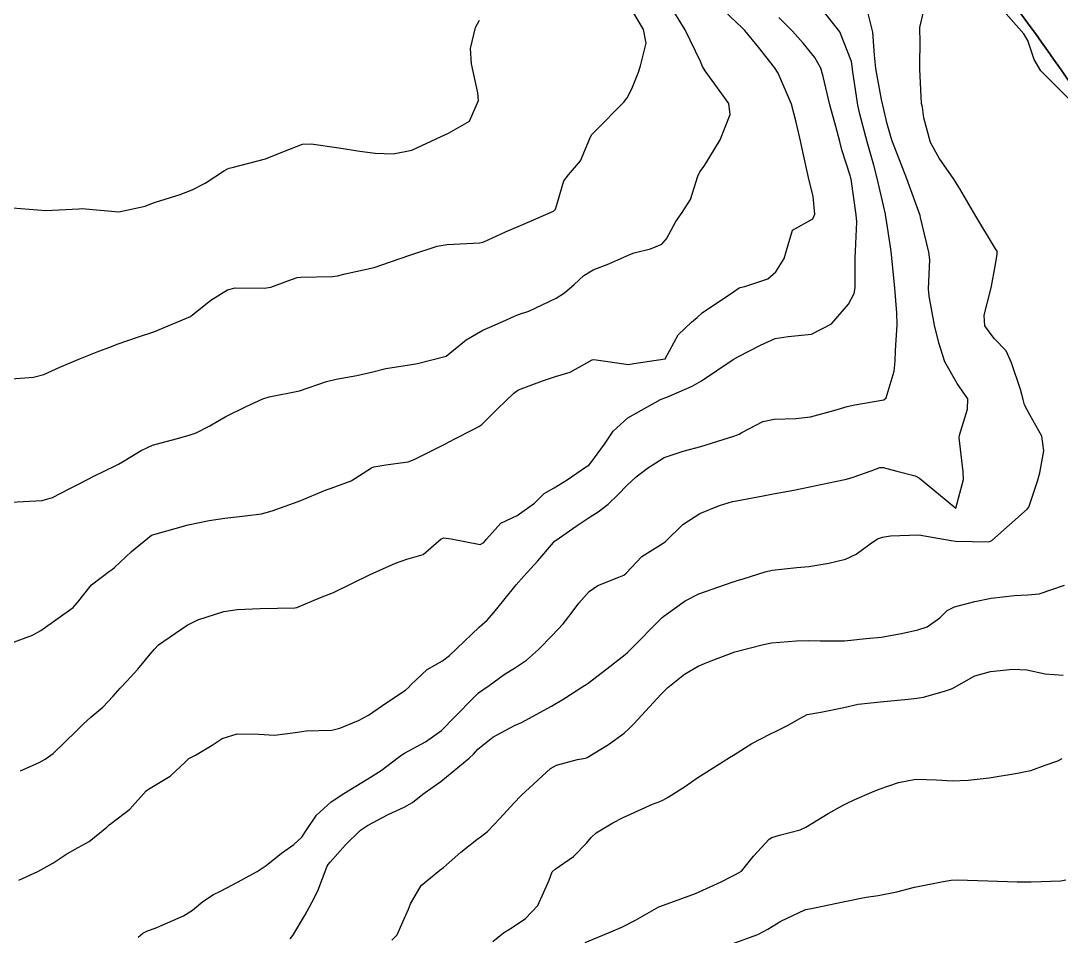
# Model space of a CAD drawing. Header units: metres. Extents: x 298520 to 308411, y 7433745 to 7450750.
# Drawn here: x 301639.2 to 301696.2, y 7442541.5 to 7442591.6 of the extents above; entities that cross this region are included whole.
import ezdxf

# ---------------------------------------------------------------- set-up
doc = ezdxf.new("R2010")
doc.units = ezdxf.units.M
doc.header["$LTSCALE"] = 10
doc.linetypes.add('CONTINUO', pattern=[0])
doc.linetypes.add('DASHED', pattern=[0.75, 0.5, -0.25])
for name, color, linetype in [('Curvas de Nivel 1m', 11, 'Continuous'), ('Curvas de Nivel 5m', 15, 'Continuous'), ('Eixo_Estaqueamento', 45, 'CONTINUO'), ('Linha Férrea', 251, 'TRACKS'), ('Vias Secundárias', 230, 'DASHED')]:
    doc.layers.add(name, color=color, linetype=linetype)
doc.linetypes.add('TRACKS', pattern='A,0.15,[130,ltypeshp.shx,S=0.25,R=0,X=0,Y=0],0.15', length=0.3)

msp = doc.modelspace()

# ---------------------------------------------------------------- linework, layer by layer
at = {"layer": 'Curvas de Nivel 1m', "flags": 128}
for points, elevation in [([(301638.708, 7442557.536), (301639.878, 7442557.984), (301640.34, 7442558.236), (301642.112, 7442559.494), (301642.356, 7442559.763), (301643.119, 7442560.729), (301644.099, 7442561.473), (301644.266, 7442561.579), (301644.376, 7442561.673), (301645.298, 7442562.552), (301646.403, 7442563.45), (301648.409, 7442564.011), (301649.565, 7442564.255), (301650.413, 7442564.373), (301651.531, 7442564.501), (301652.415, 7442564.611), (301653.003, 7442564.778), (301654.422, 7442565.288), (301654.467, 7442565.305), (301654.571, 7442565.349), (301655.876, 7442565.891), (301656.434, 7442566.084), (301657.327, 7442566.429), (301658.451, 7442567.139), (301658.564, 7442567.186), (301659.228, 7442567.292), (301660.301, 7442567.435), (301660.455, 7442567.466), (301660.773, 7442567.592), (301662.465, 7442568.436), (301662.996, 7442568.717), (301664.013, 7442569.235), (301664.318, 7442569.388), (301664.476, 7442569.51), (301665.348, 7442570.358), (301666.234, 7442571.213), (301666.376, 7442571.33), (301666.496, 7442571.392), (301667.8, 7442571.894), (301668.507, 7442572.134), (301669.31, 7442572.373), (301670.521, 7442573.039), (301670.616, 7442573.064), (301672.518, 7442572.787), (301672.807, 7442572.838), (301674.523, 7442573.089), (301675.234, 7442574.405), (301675.966, 7442575.096), (301676.276, 7442575.362), (301676.548, 7442575.621), (301678.257, 7442576.762), (301678.562, 7442576.979), (301678.616, 7442577.006), (301678.88, 7442577.057), (301680.144, 7442577.47), (301680.575, 7442577.856), (301681.028, 7442578.594), (301681.165, 7442579.034), (301681.489, 7442580.146), (301682.61, 7442580.759), (301682.71, 7442581.019), (301682.627, 7442581.987), (301682.369, 7442583.023), (301682.061, 7442584.423), (301681.931, 7442585.021), (301681.691, 7442586.043), (301681.439, 7442587.029), (301680.708, 7442588.726), (301680.5, 7442589.042), (301679.624, 7442590.151), (301678.873, 7442591.059), (301678.735, 7442591.205), (301676.763, 7442593.09)], 706), ([(301639.133, 7442544.571), (301640.178, 7442545.052), (301640.995, 7442545.508), (301641.709, 7442545.979), (301642.194, 7442546.241), (301642.995, 7442546.688), (301643.948, 7442547.473), (301644.088, 7442547.597), (301644.215, 7442547.69), (301645.222, 7442548.461), (301646.116, 7442549.451), (301646.173, 7442549.512), (301646.234, 7442549.555), (301647.416, 7442550.262), (301648.257, 7442551.049), (301648.452, 7442551.226), (301648.818, 7442551.414), (301649.717, 7442551.949), (301650.267, 7442552.313), (301651.085, 7442552.574), (301652.271, 7442552.567), (301653.13, 7442552.501), (301654.272, 7442552.651), (301654.872, 7442552.746), (301656.275, 7442552.785), (301656.71, 7442552.89), (301657.736, 7442553.308), (301658.286, 7442553.597), (301659.286, 7442554.297), (301660.3, 7442554.971), (301660.465, 7442555.114), (301660.612, 7442555.277), (301661.494, 7442556.089), (301662.323, 7442556.571), (301662.72, 7442556.861), (301663.108, 7442557.248), (301664.345, 7442558.414), (301664.771, 7442558.804), (301665.147, 7442559.222), (301665.687, 7442559.889), (301666.368, 7442560.724), (301666.783, 7442561.204), (301667.543, 7442562.036), (301668.401, 7442563.041), (301668.466, 7442563.116), (301668.547, 7442563.179), (301669.642, 7442563.936), (301670.416, 7442564.444), (301670.852, 7442564.723), (301671.392, 7442565.15), (301671.922, 7442565.654), (301672.439, 7442566.187), (301672.938, 7442566.64), (301673.557, 7442567.123), (301674.459, 7442567.689), (301675.512, 7442568.05), (301676.465, 7442568.293), (301678.276, 7442568.868), (301678.472, 7442568.933), (301678.564, 7442568.968), (301678.718, 7442569.058), (301679.86, 7442569.665), (301680.48, 7442569.797), (301681.677, 7442569.832), (301682.482, 7442569.931), (301683.756, 7442570.272), (301684.488, 7442570.495), (301684.892, 7442570.582), (301686.492, 7442570.854), (301686.607, 7442570.968), (301687.048, 7442572.429), (301687.107, 7442572.961), (301687.125, 7442573.557), (301687.217, 7442574.96), (301687.205, 7442575.616), (301687.084, 7442576.962), (301686.926, 7442578.627), (301686.894, 7442578.965), (301686.862, 7442579.232), (301686.611, 7442580.768), (301686.58, 7442580.97), (301686.575, 7442581.009), (301686.12, 7442582.975), (301685.936, 7442583.692), (301685.569, 7442584.981), (301685.169, 7442586.494), (301685.069, 7442586.986), (301684.774, 7442588.927), (301684.765, 7442588.989), (301684.717, 7442589.362), (301684.076, 7442590.997), (301682.757, 7442592.646)], 708), ([(301638.5, 7442571.987), (301639.936, 7442572.091), (301640.504, 7442572.242), (301641.38, 7442572.637), (301642.517, 7442573.119), (301642.782, 7442573.225), (301643.435, 7442573.481), (301644.219, 7442573.78), (301644.527, 7442573.9), (301645.693, 7442574.297), (301646.534, 7442574.571), (301648.543, 7442575.42), (301649.656, 7442576.309), (301650.565, 7442576.878), (301650.983, 7442576.978), (301652.567, 7442576.971), (301652.924, 7442577.01), (301653.863, 7442577.357), (301654.376, 7442577.551), (301654.575, 7442577.566), (301656.306, 7442577.603), (301656.576, 7442577.648), (301657.001, 7442577.747), (301658.581, 7442578.099), (301659.478, 7442578.397), (301660.588, 7442578.792), (301662.035, 7442579.258), (301662.594, 7442579.352), (301664.375, 7442579.452), (301664.596, 7442579.508), (301665.772, 7442580.048), (301666.605, 7442580.386), (301668.404, 7442581.183), (301668.509, 7442581.287), (301668.62, 7442581.657), (301668.979, 7442582.835), (301669.221, 7442583.174), (301669.884, 7442583.934), (301670.398, 7442585.163), (301670.481, 7442585.346), (301670.667, 7442585.538), (301672.263, 7442587.136), (301672.442, 7442587.378), (301672.694, 7442587.865), (301673.058, 7442588.776), (301673.176, 7442589.125), (301673.484, 7442590.364), (301673.337, 7442591.124), (301672.748, 7442592.103)], 704), ([(301645.664, 7442541.455), (301645.931, 7442541.666), (301646.146, 7442541.779), (301646.692, 7442541.986), (301648.155, 7442542.618), (301648.647, 7442542.926), (301649.214, 7442543.409), (301649.792, 7442543.778), (301650.169, 7442543.963), (301651.1, 7442544.465), (301652.179, 7442545.037), (301652.684, 7442545.372), (301653.511, 7442546.039), (301654.201, 7442546.527), (301654.622, 7442546.93), (301654.907, 7442547.343), (301655.439, 7442548.119), (301656.228, 7442548.849), (301656.933, 7442549.32), (301658.241, 7442550.11), (301658.965, 7442550.574), (301659.903, 7442551.284), (301660.102, 7442551.435), (301660.257, 7442551.523), (301661.403, 7442552.132), (301662.275, 7442552.757), (301662.528, 7442553.007), (301662.748, 7442553.253), (301664.299, 7442554.811), (301664.535, 7442554.993), (301664.884, 7442555.224), (301665.706, 7442555.822), (301666.318, 7442556.202), (301666.919, 7442556.606), (301667.584, 7442557.191), (301668.341, 7442557.966), (301668.928, 7442558.593), (301669.381, 7442559.17), (301669.793, 7442559.731), (301670.365, 7442560.368), (301670.83, 7442560.693), (301671.98, 7442561.144), (301672.259, 7442561.257), (301672.376, 7442561.366), (301673.242, 7442562.276), (301674.401, 7442563.003), (301674.468, 7442563.043), (301674.536, 7442563.109), (301675.484, 7442564.027), (301676.418, 7442564.635), (301677.495, 7442565.074), (301678.207, 7442565.282), (301678.427, 7442565.331), (301679.879, 7442565.598), (301680.433, 7442565.706), (301681.56, 7442565.905), (301682.434, 7442566.084), (301683.816, 7442566.379), (301684.438, 7442566.521), (301684.806, 7442566.62), (301685.801, 7442566.976), (301686.275, 7442567.142), (301686.446, 7442567.146), (301687.196, 7442566.959), (301688.198, 7442566.701), (301688.439, 7442566.572), (301690.423, 7442564.92), (301690.855, 7442566.5), (301690.833, 7442566.916), (301690.618, 7442568.771), (301690.631, 7442568.918), (301691.059, 7442570.342), (301691.083, 7442570.914), (301690.505, 7442571.743), (301689.825, 7442572.927), (301689.493, 7442573.971), (301689.261, 7442574.933), (301688.962, 7442576.533), (301688.94, 7442576.936), (301689.005, 7442578.518), (301688.956, 7442578.936), (301688.607, 7442580.374), (301688.501, 7442580.831), (301688.477, 7442580.942), (301688.412, 7442581.147), (301687.754, 7442582.953), (301687.444, 7442583.751), (301686.971, 7442584.965), (301686.895, 7442585.196), (301686.673, 7442585.963), (301686.434, 7442586.972), (301686.366, 7442587.295), (301686.047, 7442588.977), (301685.98, 7442589.718), (301685.88, 7442590.979), (301685.597, 7442592.135)], 709), ([(301696.689, 7442587.254), (301695.078, 7442588.866), (301694.719, 7442589.469), (301694.365, 7442590.511), (301694.153, 7442590.879), (301692.756, 7442592.442)], 711), ([(301638.793, 7442581.356), (301640.61, 7442581.214), (301642.429, 7442581.311), (301642.611, 7442581.323), (301642.79, 7442581.309), (301644.61, 7442581.139), (301646.058, 7442581.448), (301646.447, 7442581.611), (301646.616, 7442581.662), (301647.963, 7442582.086), (301648.627, 7442582.347), (301649.336, 7442582.71), (301650.404, 7442583.402), (301650.555, 7442583.49), (301650.644, 7442583.524), (301650.816, 7442583.568), (301652.65, 7442584.043), (301653.596, 7442584.418), (301654.658, 7442584.836), (301655.137, 7442584.866), (301656.656, 7442584.641), (301657.804, 7442584.462), (301658.653, 7442584.352), (301659.622, 7442584.321), (301660.655, 7442584.512), (301662.265, 7442585.256), (301662.665, 7442585.448), (301663.81, 7442586.1), (301664.309, 7442587.234), (301664.267, 7442587.657), (301663.91, 7442589.238), (301663.871, 7442590.088), (301664.142, 7442591.236), (301664.351, 7442591.621)], 703), ([(301639.235, 7442550.544), (301640.255, 7442551.01), (301640.588, 7442551.186), (301641.015, 7442551.509), (301642.275, 7442552.714), (301642.661, 7442553.105), (301643.087, 7442553.482), (301643.729, 7442554.035), (301644.295, 7442554.634), (301644.685, 7442555.08), (301645.042, 7442555.463), (301645.647, 7442556.123), (301646.325, 7442556.933), (301646.559, 7442557.217), (301646.788, 7442557.443), (301648.344, 7442558.524), (301648.945, 7442558.816), (301650.352, 7442559.265), (301651.086, 7442559.389), (301652.354, 7442559.436), (301654.24, 7442559.465), (301654.354, 7442559.489), (301655.654, 7442560.043), (301656.363, 7442560.31), (301658.373, 7442561.3), (301659.748, 7442561.92), (301660.386, 7442562.143), (301661.274, 7442562.383), (301662.248, 7442563.252), (301662.403, 7442563.306), (301662.806, 7442563.246), (301664.399, 7442562.938), (301664.585, 7442563.043), (301664.731, 7442563.227), (301665.527, 7442564.103), (301666.416, 7442564.527), (301667.372, 7442565.196), (301667.894, 7442565.725), (301668.436, 7442566.046), (301669.145, 7442566.471), (301670.158, 7442567.163), (301670.335, 7442567.281), (301670.455, 7442567.398), (301671.189, 7442568.429), (301671.669, 7442569.148), (301672.48, 7442569.864), (301674.256, 7442570.879), (301674.492, 7442570.969), (301674.602, 7442570.999), (301674.868, 7442571.106), (301675.997, 7442571.598), (301676.505, 7442571.899), (301678.247, 7442573.064), (301678.525, 7442573.222), (301679.735, 7442573.843), (301680.535, 7442574.212), (301681.245, 7442574.324), (301682.537, 7442574.44), (301683.618, 7442575.004), (301684.554, 7442576.096), (301684.87, 7442576.677), (301684.923, 7442576.986), (301684.925, 7442578.65), (301684.933, 7442578.987), (301685.003, 7442580.592), (301684.981, 7442580.986), (301684.695, 7442582.937), (301684.687, 7442582.99), (301684.644, 7442583.131), (301684.19, 7442584.529), (301684.075, 7442584.996), (301683.865, 7442585.804), (301683.528, 7442587.002), (301683.173, 7442588.538), (301683.035, 7442589.007), (301682.719, 7442589.578), (301682.08, 7442590.373), (301681.491, 7442591.029), (301680.744, 7442591.782)], 707), ([(301659.562, 7442541.286), (301659.843, 7442541.586), (301660.153, 7442542.288), (301660.462, 7442542.974), (301660.587, 7442543.276), (301661.158, 7442544.285), (301662.181, 7442545.111), (301662.376, 7442545.257), (301663.342, 7442546.097), (301664.206, 7442546.787), (301664.464, 7442546.972), (301664.786, 7442547.224), (301665.483, 7442547.954), (301666.229, 7442548.788), (301666.639, 7442549.204), (301668.248, 7442550.671), (301668.569, 7442550.858), (301669.717, 7442551.165), (301670.166, 7442551.25), (301670.255, 7442551.282), (301671.413, 7442552.001), (301672.275, 7442552.619), (301672.554, 7442552.861), (301672.809, 7442553.132), (301674.299, 7442554.743), (301674.482, 7442554.927), (301674.672, 7442555.106), (301675.574, 7442555.837), (301676.321, 7442556.283), (301676.887, 7442556.519), (301678.333, 7442557.06), (301679.908, 7442557.474), (301680.338, 7442557.548), (301681.708, 7442557.657), (301682.34, 7442557.688), (301682.998, 7442557.669), (301684.34, 7442557.673), (301685.527, 7442557.792), (301686.342, 7442557.873), (301687.452, 7442558.061), (301688.346, 7442558.259), (301688.856, 7442558.427), (301689.546, 7442558.928), (301689.956, 7442559.325), (301690.359, 7442559.52), (301691.461, 7442559.81), (301692.364, 7442559.993), (301693.637, 7442560.152), (301694.366, 7442560.187), (301694.997, 7442560.234), (301696.372, 7442560.713)], 711), ([(301665.088, 7442541.22), (301665.668, 7442541.687), (301666.145, 7442541.984), (301666.872, 7442542.48), (301667.549, 7442543.189), (301668.177, 7442544.571), (301668.34, 7442545.019), (301668.503, 7442545.177), (301669.494, 7442545.866), (301670.204, 7442546.585), (301670.46, 7442546.906), (301670.743, 7442547.155), (301671.652, 7442547.712), (301672.221, 7442547.996), (301673.833, 7442548.72), (301674.231, 7442548.875), (301674.391, 7442548.949), (301674.686, 7442549.105), (301675.624, 7442549.711), (301676.244, 7442550.154), (301677.688, 7442551.068), (301678.046, 7442551.273), (301678.258, 7442551.408), (301679.262, 7442552.056), (301680.276, 7442552.574), (301680.588, 7442552.727), (301681.219, 7442553.031), (301681.898, 7442553.412), (301682.289, 7442553.628), (301683.048, 7442553.766), (301684.293, 7442554.024), (301685.086, 7442554.191), (301686.297, 7442554.332), (301687.826, 7442554.475), (301688.299, 7442554.523), (301688.654, 7442554.582), (301689.867, 7442554.924), (301690.195, 7442555.03), (301690.305, 7442555.089), (301691.478, 7442555.746), (301692.319, 7442555.995), (301693.558, 7442556.124), (301694.315, 7442556.076), (301695.314, 7442555.858), (301696.312, 7442555.778)], 712), ([(301670.133, 7442541.16), (301671.553, 7442541.735), (301672.146, 7442541.998), (301672.894, 7442542.386), (301674.163, 7442543.11), (301675.629, 7442543.635), (301676.17, 7442543.838), (301677.585, 7442544.477), (301678.18, 7442544.787), (301678.368, 7442544.871), (301678.688, 7442545.055), (301679.361, 7442545.883), (301680.209, 7442546.805), (301680.351, 7442546.898), (301680.783, 7442547.034), (301681.913, 7442547.326), (301682.217, 7442547.462), (301683.432, 7442548.209), (301684.23, 7442548.652), (301684.451, 7442548.767), (301684.906, 7442548.983), (301685.829, 7442549.382), (301686.239, 7442549.551), (301687.283, 7442549.919), (301688.244, 7442550.093), (301689.363, 7442550.052), (301690.244, 7442550.008), (301691.106, 7442550.05), (301692.246, 7442550.164), (301693.803, 7442550.431), (301694.249, 7442550.509), (301694.538, 7442550.579), (301695.327, 7442550.859), (301696.009, 7442551.1), (301696.258, 7442551.219)], 713), ([(301678.133, 7442541.06), (301679.595, 7442541.591), (301680.146, 7442541.896), (301680.857, 7442542.329), (301682.162, 7442542.941), (301682.221, 7442542.96), (301682.523, 7442543.015), (301684.167, 7442543.362), (301685.514, 7442543.632), (301686.171, 7442543.737), (301687.197, 7442543.936), (301688.175, 7442544.181), (301689.744, 7442544.492), (301690.179, 7442544.562), (301690.515, 7442544.582), (301692.179, 7442544.534), (301693.788, 7442544.485), (301694.179, 7442544.474), (301694.562, 7442544.483), (301696.18, 7442544.538), (301696.447, 7442544.58)], 714)]:
    msp.add_lwpolyline(points, dxfattribs=dict(at, elevation=elevation))
at = {"layer": 'Curvas de Nivel 5m', "flags": 128}
for points, elevation in [([(301638.703, 7442565.254), (301640.421, 7442565.348), (301640.976, 7442565.512), (301641.923, 7442566.005), (301642.434, 7442566.257), (301643.253, 7442566.669), (301644.45, 7442567.262), (301644.588, 7442567.331), (301644.821, 7442567.466), (301645.831, 7442568.084), (301646.462, 7442568.371), (301647.756, 7442568.721), (301648.468, 7442568.913), (301648.845, 7442569.04), (301649.56, 7442569.409), (301650.131, 7442569.749), (301650.478, 7442569.939), (301651.581, 7442570.48), (301652.488, 7442570.904), (301652.833, 7442571.023), (301654.493, 7442571.35), (301655.978, 7442571.858), (301656.503, 7442571.993), (301657.641, 7442572.178), (301658.509, 7442572.386), (301659.232, 7442572.573), (301660.515, 7442572.761), (301660.954, 7442572.836), (301662.523, 7442573.25), (301663.628, 7442574.143), (301664.537, 7442574.661), (301664.929, 7442574.836), (301665.801, 7442575.217), (301666.31, 7442575.448), (301666.546, 7442575.533), (301667.047, 7442575.701), (301668.555, 7442576.408), (301669.016, 7442576.718), (301669.544, 7442577.17), (301670.075, 7442577.66), (301670.575, 7442577.971), (301671.44, 7442578.287), (301672.588, 7442578.801), (301672.826, 7442578.891), (301673.713, 7442579.119), (301674.341, 7442579.367), (301674.598, 7442579.667), (301675.103, 7442580.61), (301675.442, 7442581.102), (301675.896, 7442581.825), (301676.309, 7442583.093), (301676.409, 7442583.329), (301676.648, 7442583.634), (301677.537, 7442585.077), (301678.084, 7442586.476), (301678.012, 7442587.07), (301676.709, 7442588.859), (301676.568, 7442589.091), (301676.446, 7442589.363), (301675.606, 7442591.101), (301674.753, 7442592.48)], 705), ([(301653.989, 7442541.352), (301654.145, 7442541.532), (301654.82, 7442542.679), (301655.177, 7442543.34), (301655.514, 7442543.992), (301656.025, 7442545.332), (301656.08, 7442545.435), (301656.186, 7442545.557), (301657.023, 7442546.496), (301657.844, 7442547.306), (301658.216, 7442547.565), (301659.355, 7442548.156), (301660.226, 7442548.571), (301660.69, 7442548.814), (301661.259, 7442549.27), (301661.823, 7442549.679), (301662.24, 7442549.968), (301663.794, 7442551.237), (301664.02, 7442551.47), (301664.26, 7442551.733), (301665.09, 7442552.402), (301666.28, 7442553.039), (301666.402, 7442553.087), (301666.66, 7442553.204), (301668.292, 7442554.091), (301668.972, 7442554.497), (301670.013, 7442555.163), (301670.19, 7442555.276), (301670.306, 7442555.35), (301671.334, 7442556.134), (301672.33, 7442556.917), (301672.449, 7442557.02), (301672.563, 7442557.137), (301674.351, 7442558.936), (301674.447, 7442559.014), (301674.577, 7442559.108), (301675.611, 7442559.847), (301676.364, 7442560.24), (301678.193, 7442560.885), (301678.372, 7442560.937), (301678.468, 7442560.963), (301678.784, 7442561.056), (301679.985, 7442561.437), (301680.38, 7442561.526), (301681.731, 7442561.678), (301682.384, 7442561.737), (301683.478, 7442561.912), (301684.39, 7442562.142), (301684.978, 7442562.401), (301685.74, 7442562.977), (301686.135, 7442563.243), (301686.407, 7442563.333), (301686.851, 7442563.407), (301688.408, 7442563.464), (301690.176, 7442563.151), (301690.405, 7442563.12), (301692.231, 7442563.076), (301692.405, 7442563.149), (301694.325, 7442564.871), (301694.424, 7442564.985), (301694.893, 7442566.411), (301695.021, 7442566.864), (301695.253, 7442568.07), (301695.13, 7442568.863), (301694.484, 7442570.025), (301694.195, 7442570.579), (301694.119, 7442570.876), (301693.964, 7442571.415), (301693.477, 7442572.886), (301693.179, 7442573.54), (301692.536, 7442574.218), (301692.011, 7442574.905), (301691.973, 7442575.481), (301692.35, 7442576.902), (301692.387, 7442577.081), (301692.582, 7442578.171), (301692.686, 7442578.804), (301692.7, 7442578.898), (301692.683, 7442578.988), (301692.595, 7442579.124), (301691.521, 7442580.911), (301690.636, 7442582.443), (301690.322, 7442582.923), (301689.511, 7442584.074), (301689.037, 7442584.936), (301688.676, 7442586.284), (301688.608, 7442586.867), (301688.587, 7442586.941), (301688.552, 7442587.075), (301688.463, 7442588.944), (301688.471, 7442590.685), (301688.459, 7442590.944), (301688.454, 7442591.228), (301688.756, 7442592.464)], 710)]:
    msp.add_lwpolyline(points, dxfattribs=dict(at, elevation=elevation))
at = {"layer": 'Eixo_Estaqueamento'}
msp.add_lwpolyline([(301546.373, 7442729.879), (301556.026, 7442721.963), (301571.106, 7442709.224), (301585.626, 7442697.221), (301605.302, 7442680.695), (301626.6, 7442662.308), (301636.008, 7442653.979), (301647.393, 7442643.457), (301657.648, 7442633.669), (301665.746, 7442625.395), (301674.266, 7442616.2), (301683.494, 7442605.405, -0.014011), (301687.73, 7442600.161, 0.003293), (301690.664, 7442596.364, -0.012739), (301696.107, 7442589.038, -0.005502), (301703.078, 7442578.904, -0.00131), (301707.985, 7442571.558, -0.014127), (301713.357, 7442562.952, -0.000535), (301718.524, 7442554.109, -0.012187), (301722.927, 7442546.111), (301727.104, 7442538.17)], format="xyb", dxfattribs=at)
at = {"layer": 'Linha Férrea', "flags": 128}
msp.add_lwpolyline([(307827.162, 7434249.95), (307821.558, 7434258.806), (307819.524, 7434262.43), (307816.304, 7434268.219), (307813.681, 7434272.301), (307811.637, 7434275.461), (307798.221, 7434296.136), (307773.738, 7434334.032), (307761.734, 7434352.011), (307752.472, 7434367.888), (307735.134, 7434393.38), (307710.738, 7434431.015), (307694.807, 7434455.28), (307677.699, 7434482.208), (307665.381, 7434501.663), (307643.884, 7434534.842), (307627.559, 7434562.543), (307613.51, 7434586.874), (307596.955, 7434617.47), (307576.402, 7434659.978), (307564.169, 7434687.319), (307541.059, 7434734.946), (307530.172, 7434758.545), (307516.917, 7434785.92), (307501.763, 7434817.247), (307481.679, 7434859.302), (307459.201, 7434904.199), (307442.79, 7434936.268), (307425.275, 7434968.915), (307411.694, 7434992.242), (307402.565, 7435007.679), (307388.848, 7435028.501), (307366.947, 7435058.298), (307352.497, 7435076.75), (307335.708, 7435095.815), (307323.737, 7435108.404), (307304.876, 7435127.211), (307280.641, 7435149.596), (307260.895, 7435166.247), (307239.502, 7435183.006), (307222.59, 7435195.397), (307206.912, 7435206.431), (307191.542, 7435216.923), (307180.978, 7435223.581), (307147.083, 7435245.035), (307110.179, 7435267.866), (307071.327, 7435292.081), (307013.035, 7435328.917), (306934.22, 7435378.293), (306890.853, 7435406.012), (306860.761, 7435425.266), (306830.445, 7435444.172), (306783.165, 7435474.002), (306743.292, 7435499.125), (306730.646, 7435506.804), (306700.006, 7435524.558), (306649.968, 7435556.158), (306620.536, 7435574.685), (306585.884, 7435596.365), (306549.21, 7435619.443), (306511.464, 7435642.992), (306481.3, 7435662.066), (306449.914, 7435681.79), (306417.31, 7435702.158), (306386.499, 7435720.658), (306359.57, 7435735.78), (306332.265, 7435749.95), (306295.736, 7435767.254), (306254.914, 7435784.832), (306234.551, 7435793.029), (306198.8, 7435806.042), (306177.427, 7435813.736), (306139.201, 7435826.142), (306101.034, 7435838.043), (306051.969, 7435853.031), (306008.186, 7435866.647), (306003.579, 7435868.042), (305974.115, 7435878.736), (305939.654, 7435889.448), (305902.227, 7435900.737), (305881.18, 7435906.223), (305868.578, 7435910.192), (305845.541, 7435919.118), (305815.171, 7435933.297), (305786.711, 7435949.033), (305760.876, 7435966.424), (305735.18, 7435986.894), (305723.755, 7435997.052), (305696.097, 7436025.188), (305678.2, 7436047.897), (305661.02, 7436071.863), (305645.017, 7436096.315), (305622.371, 7436129.703), (305596.142, 7436168.749), (305576.091, 7436198.746), (305559.429, 7436223.15), (305539.44, 7436252.716), (305521.42, 7436279.841), (305512.691, 7436292.824), (305499.486, 7436312.983), (305480.027, 7436341.606), (305460.301, 7436370.83), (305441.558, 7436398.43), (305421.25, 7436428.242), (305402.577, 7436456.088), (305384.092, 7436483.75), (305369.125, 7436505.554), (305351.225, 7436532.173), (305338.344, 7436551.44), (305322.726, 7436574.869), (305306.914, 7436598.296), (305293.244, 7436619.058), (305277.818, 7436644.307), (305263.888, 7436668.981), (305254.713, 7436687.725), (305243.781, 7436710.837), (305233.952, 7436734.393), (305225.106, 7436755.865), (305215.533, 7436780.472), (305201.607, 7436815.682), (305193.173, 7436837.83), (305177.384, 7436877.752), (305166.792, 7436904.686), (305153.942, 7436937.689), (305141.501, 7436969.136), (305130.697, 7436996.497), (305122.016, 7437018.504), (305113.061, 7437043.102), (305101.513, 7437072.011), (305093.245, 7437092.935), (305082.037, 7437121.364), (305073.353, 7437143.916), (305060.568, 7437176.453), (305050.18, 7437206.397), (305043.414, 7437227.867), (305037.467, 7437248.165), (305034.526, 7437261.706), (305031.724, 7437274.104), (305028.718, 7437297.869), (305025.03, 7437326.573), (305023.117, 7437358.555), (305023.119, 7437387.114), (305024.829, 7437414.867), (305027.312, 7437439.505), (305027.407, 7437441.256), (305030.711, 7437462.666), (305036.039, 7437488.902), (305042.465, 7437516.919), (305048.776, 7437544.538), (305055.475, 7437572.1), (305062.866, 7437603.389), (305069.498, 7437630.688), (305077.032, 7437662.821), (305085.46, 7437698.138), (305091.819, 7437727.643), (305097.21, 7437749.95), (305103.918, 7437777.268), (305111.101, 7437807.1), (305121.202, 7437849.915), (305125.406, 7437866.973), (305130.992, 7437888.732), (305137.356, 7437914.575), (305143.477, 7437941.139), (305150.277, 7437969.227), (305155.626, 7437993.858), (305160.498, 7438017.389), (305165.529, 7438047.968), (305167.399, 7438065.921), (305168.452, 7438080.499), (305168.697, 7438098.822), (305168.499, 7438111.609), (305167.442, 7438129.409), (305165.734, 7438144.803), (305163.051, 7438159.253), (305157.36, 7438183.653), (305149.712, 7438209.61), (305142.146, 7438230.516), (305132.877, 7438252.552), (305120.435, 7438277.838), (305109.119, 7438297.22), (305107.007, 7438300.233), (305099.258, 7438311.382), (305091.426, 7438322.415), (305083.384, 7438332.797), (305079.569, 7438337.519), (305074.8, 7438344.056), (305056.823, 7438367.077), (305041.935, 7438386.352), (305023.225, 7438411.978), (305005.975, 7438436.561), (304993.284, 7438456.495), (304983.121, 7438473.171), (304969.538, 7438498.699), (304959.938, 7438517.087), (304947.328, 7438543.432), (304933.09, 7438572.791), (304924.306, 7438590.948), (304918.204, 7438604.464), (304911.783, 7438619.158), (304905.926, 7438632.437), (304900.315, 7438648.46), (304895.834, 7438661.886), (304892.174, 7438674.496), (304887.946, 7438691.238), (304884.694, 7438706.937), (304881.848, 7438723.698), (304879.326, 7438740.134), (304878.187, 7438758.916), (304877.537, 7438778.358), (304877.211, 7438799.094), (304877.455, 7438830.881), (304877.861, 7438863.017), (304878.268, 7438892.702), (304878.595, 7438920.109), (304878.677, 7438952.239), (304877.945, 7438980.303), (304876.318, 7439009.018), (304874.936, 7439022.788), (304873.229, 7439037.841), (304870.14, 7439056.141), (304864.855, 7439082.077), (304859.079, 7439105.013), (304850.377, 7439133.889), (304843.057, 7439154.06), (304836.382, 7439171.237), (304828.249, 7439190.114), (304817.674, 7439211.83), (304806.69, 7439232.736), (304796.364, 7439250.871), (304785.222, 7439269.009), (304772.779, 7439289.097), (304755.7, 7439316.738), (304736.912, 7439345.938), (304718.848, 7439374.335), (304700.222, 7439403.624), (304676.465, 7439440.714), (304659.061, 7439468.061), (304641.493, 7439495.549), (304629.289, 7439514.996), (304612.29, 7439541.915), (304598.786, 7439563.312), (304583.088, 7439588.524), (304568.608, 7439611.383), (304554.371, 7439633.59), (304540.465, 7439656.114), (304527.858, 7439675.88), (304515.488, 7439695.965), (304501.015, 7439718.74), (304492.557, 7439732.179), (304481.09, 7439749.95), (304464.698, 7439773.555), (304458.701, 7439781.55), (304447.468, 7439795.482), (304430.85, 7439814.016), (304417.942, 7439826.867), (304407.625, 7439836.385), (304393.358, 7439848.486), (304380.404, 7439858.342), (304362.661, 7439870.737), (304347.086, 7439880.296), (304333.248, 7439887.82), (304320.73, 7439894.061), (304304.927, 7439900.989), (304286.443, 7439908.157), (304266.642, 7439915.416), (304246.691, 7439922.501), (304225.186, 7439929.977), (304198.999, 7439939.195), (304168.468, 7439950.001), (304152.888, 7439955.629), (304135.919, 7439962.486), (304121.351, 7439968.798), (304105.783, 7439976.385), (304088.736, 7439985.334), (304071.183, 7439995.831), (304051.503, 7440008.737), (304042.509, 7440015.334), (304023.022, 7440030.473), (304002.682, 7440048.64), (303992.184, 7440058.522), (303980.444, 7440070.491), (303965.024, 7440086.226), (303949.368, 7440102.496), (303932.051, 7440120.671), (303917.21, 7440136.166), (303903.071, 7440150.772), (303879.085, 7440174.998), (303863.629, 7440189.711), (303849.061, 7440203.116), (303838.551, 7440211.886), (303825.964, 7440222.577), (303811.471, 7440233.814), (303798.026, 7440243.583), (303789.167, 7440249.782, 0.048699), (303782.733, 7440254.326, -0.013971), (303778.977, 7440256.716, 0.011385), (303767.539, 7440264.078, 0.000455), (303759.243, 7440269.144, 0.004014), (303749.319, 7440275.082, 0.008965), (303739.521, 7440280.605), (303729.166, 7440286.199), (303717.711, 7440292.151), (303693.717, 7440304.367), (303679.104, 7440311.896), (303660.942, 7440321.331), (303642.972, 7440330.918), (303636.468, 7440334.548), (303624.836, 7440341.295), (303611.994, 7440348.943), (303603.079, 7440354.598), (303596.281, 7440359.102), (303587.51, 7440365.427), (303578.605, 7440372.221), (303569.48, 7440379.633), (303558.633, 7440389.129), (303549.894, 7440397.253), (303541.539, 7440405.465), (303534.882, 7440412.293), (303523.465, 7440424.473), (303512.292, 7440437.463), (303502.617, 7440449.258), (303497.008, 7440456.501), (303488.044, 7440468.694), (303481.424, 7440477.682), (303475.375, 7440486.349), (303465.786, 7440500.535), (303456.113, 7440515.599), (303445.613, 7440532.252), (303432.87, 7440552.628), (303423.186, 7440568.064, -0.000757), (303417.987, 7440576.145, 0.007668), (303411.654, 7440585.694), (303403.602, 7440597.441), (303394.768, 7440609.244), (303388.857, 7440616.919), (303381.264, 7440625.91), (303374.43, 7440633.824), (303364.889, 7440644.089), (303358.774, 7440650.239), (303349.646, 7440658.739), (303339.722, 7440667.523), (303332.656, 7440673.464), (303326.724, 7440678.049, -0.018136), (303320.919, 7440682.537, 0.027105), (303312.535, 7440688.782, -0.001525), (303306.785, 7440692.624), (303296.835, 7440699.316), (303291.583, 7440702.647), (303280.845, 7440709.238, 0.008003), (303271.247, 7440714.648, 0.013057), (303255.936, 7440722.447, -0.001991), (303248.373, 7440726.091, 0.012147), (303243.6, 7440728.272, -0.002135), (303237.368, 7440730.971), (303223.7, 7440736.96), (303210.103, 7440742.741), (303193.904, 7440749.566), (303189.82, 7440751.298), (303177.394, 7440756.464), (303158.988, 7440764.273), (303141.646, 7440771.615), (303117.098, 7440781.981), (303101.554, 7440788.524), (303093.446, 7440792.234), (303076.052, 7440800.18), (303054.932, 7440810.372), (303040.156, 7440817.979), (303025.349, 7440825.886), (303013.344, 7440832.756), (303004.06, 7440838.538), (302994.271, 7440845.093), (302982.623, 7440853.413), (302969.58, 7440863.652), (302962.58, 7440869.547), (302953.339, 7440877.801), (302943.024, 7440887.539), (302938.586, 7440892.147), (302933.331, 7440897.537), (302924.321, 7440907.75), (302915.904, 7440917.945), (302907.517, 7440928.751), (302899.78, 7440938.97), (302892.734, 7440949.154), (302888.762, 7440955.109), (302884.574, 7440961.747), (302879.485, 7440969.887), (302873.287, 7440980.614), (302867.777, 7440990.898), (302859.79, 7441006.768), (302851.229, 7441025.298), (302846.823, 7441035.61), (302841.669, 7441047.987), (302837.148, 7441059.318), (302829.38, 7441078.789), (302825.24, 7441088.834), (302821.857, 7441097.357), (302816.249, 7441111.473), (302810.672, 7441125.205), (302804.678, 7441140.046), (302799.05, 7441153.537), (302792.202, 7441169.326), (302786.803, 7441181.368), (302782.699, 7441189.728), (302780.991, 7441193.272, -0.024435), (302778.706, 7441197.526, 0.018839), (302775.042, 7441204.531), (302769.048, 7441215.01), (302764.16, 7441223.098), (302758.012, 7441232.567), (302751.033, 7441242.929), (302746.425, 7441249.467, 0.01417), (302742.29, 7441255.115, -0.010578), (302734.95, 7441264.491, 0.026045), (302726.645, 7441274.447), (302714.77, 7441287.265), (302702.588, 7441299.413), (302690.064, 7441310.886), (302682.561, 7441317.234), (302675.22, 7441323.247), (302666.869, 7441329.42, 0.027574), (302658.671, 7441335.283, -0.011091), (302655.152, 7441337.629, 0.01172), (302645.719, 7441343.898, 0.006642), (302635.246, 7441350.318, 0.010482), (302620.241, 7441358.823, 0.013683), (302599.223, 7441369.429, 0.008553), (302586.726, 7441375.052, 0.011788), (302575.046, 7441379.747, 0.002778), (302570.558, 7441381.4), (302560.876, 7441384.907), (302551.005, 7441388.04), (302546.217, 7441389.527, -0.019135), (302544.903, 7441389.88, 0.019296), (302522.937, 7441395.786, 0.000461), (302511.662, 7441398.344, 0.010049), (302501.513, 7441400.424), (302492.392, 7441402.102), (302485.288, 7441403.295), (302471.447, 7441405.533), (302444.869, 7441409.521), (302415.277, 7441413.929), (302384.345, 7441418.639), (302365.976, 7441421.32), (302360.247, 7441421.986), (302338.704, 7441425.134), (302306.002, 7441430.395), (302286.923, 7441434.198), (302278.604, 7441436.007), (302270.237, 7441438.277), (302260.05, 7441441.209), (302248.718, 7441444.793), (302234.932, 7441449.831), (302225.681, 7441453.688), (302223.91, 7441454.587), (302211.722, 7441460.078), (302198.55, 7441466.939), (302185.194, 7441474.434), (302176.266, 7441480.044), (302166.746, 7441486.088), (302155.705, 7441493.817), (302145.197, 7441501.908), (302133.651, 7441511.457), (302124.111, 7441520.003), (302113.796, 7441530.075), (302104.384, 7441540.03), (302095.467, 7441550.013), (302086.579, 7441560.931), (302077.65, 7441573.115), (302070.772, 7441583.077), (302062.647, 7441595.881), (302055.334, 7441608.401), (302048.687, 7441620.587), (302040.377, 7441636.793), (302032.957, 7441653.052), (302027.217, 7441666.295), (302023.745, 7441674.151), (302020.233, 7441682.946), (302013.855, 7441699.656), (302006.743, 7441720.028), (302000.143, 7441739.465), (301996.81, 7441749.517), (301993.173, 7441760.442), (301988.741, 7441774.004), (301985.313, 7441784.598), (301976.672, 7441811.028), (301970.969, 7441828.13), (301966.757, 7441840.46), (301961.824, 7441854.796), (301956.599, 7441869.324), (301952.694, 7441879.426), (301950.212, 7441885.776), (301947.263, 7441893.123), (301942.827, 7441902.996), (301936.943, 7441915.47), (301925.249, 7441938.089), (301919.939, 7441947.811), (301913.515, 7441959.082), (301904.124, 7441974.92), (301894.52, 7441990.438), (301891.413, 7441995.461), (301886.489, 7442003.183), (301878.67, 7442015.285), (301873.464, 7442023.436), (301865.157, 7442036.288), (301855.839, 7442050.938), (301845.976, 7442066.833), (301838.272, 7442079.461), (301830.416, 7442092.887), (301825.548, 7442101.779), (301821.376, 7442109.453), (301815.662, 7442120.908), (301811.106, 7442130.238), (301807.699, 7442137.999), (301806.423, 7442140.601, 0.023261), (301801.857, 7442152.453, -0.028715), (301797.552, 7442164.003, 0.012936), (301793.732, 7442175.332, -0.025942), (301792.423, 7442179.575, 0.006006), (301789.905, 7442189.062, -0.014708), (301788.14, 7442196.216), (301785.975, 7442206.246), (301784.367, 7442214.306, 0.006026), (301783.559, 7442218.841, -0.007665), (301782.521, 7442224.78, -0.006079), (301780.959, 7442235.44, -0.002739), (301779.703, 7442245.206), (301779.178, 7442249.477), (301778.675, 7442254.381), (301778.065, 7442260.482), (301777.318, 7442271.291), (301776.984, 7442275.413), (301775.911, 7442292.595), (301775.204, 7442301.965), (301774.189, 7442318.205), (301773.646, 7442327.416), (301773.089, 7442335.875), (301772.127, 7442350.268), (301771.292, 7442362.115), (301770.725, 7442371.572), (301769.865, 7442382.07), (301768.552, 7442394.647), (301768.148, 7442398.421), (301767.394, 7442406.074), (301767.009, 7442408.608), (301766.499, 7442411.782), (301764.779, 7442423.533), (301763.465, 7442430.863), (301760.77, 7442444.807), (301759.479, 7442450.076), (301758.259, 7442454.401), (301755.339, 7442466.071), (301751.665, 7442478.105, 0.014406), (301747.843, 7442489.506, -0.000078), (301746.016, 7442494.48), (301743.45, 7442501.467), (301738.686, 7442513.328), (301735.709, 7442520.321), (301732.431, 7442527.285), (301727.104, 7442538.17), (301722.927, 7442546.111, 0.012187), (301718.524, 7442554.109, 0.000535), (301713.357, 7442562.952, 0.014127), (301707.985, 7442571.558, 0.00131), (301703.078, 7442578.904, 0.005502), (301696.107, 7442589.038, 0.012739), (301690.664, 7442596.364, -0.003293), (301687.73, 7442600.161, 0.014011), (301683.494, 7442605.405), (301674.266, 7442616.2), (301665.746, 7442625.395), (301657.648, 7442633.669), (301647.393, 7442643.457), (301636.008, 7442653.979), (301626.6, 7442662.308), (301605.302, 7442680.695), (301585.626, 7442697.221), (301571.106, 7442709.224), (301556.026, 7442721.963), (301546.373, 7442729.879), (301533.385, 7442740.748), (301522.722, 7442749.605), (301509.812, 7442760.238), (301495.057, 7442772.28), (301477.473, 7442786.656), (301465.134, 7442796.879), (301456.431, 7442804.066), (301435.244, 7442821.757), (301421.836, 7442832.858), (301396.975, 7442853.686), (301385.141, 7442863.625), (301370.663, 7442875.779), (301364.72, 7442880.333), (301363.394, 7442881.709), (301340.635, 7442900.571), (301323.028, 7442915.478), (301312.785, 7442924.11), (301300.577, 7442934.699), (301285.849, 7442948.16), (301276.269, 7442957.316), (301270.655, 7442962.881), (301259.99, 7442974.031), (301253.515, 7442981.219), (301247.895, 7442987.531), (301240.384, 7442996.742), (301229.998, 7443009.989), (301221.855, 7443021.632), (301213.131, 7443035.04), (301205.731, 7443047.193), (301200.054, 7443057.202), (301196.13, 7443064.495), (301190.777, 7443075.159), (301186.743, 7443083.781), (301181.573, 7443095.717), (301178.314, 7443103.871), (301173.662, 7443116.191), (301169.173, 7443129.408), (301164.144, 7443147.31, -0.01791), (301159.61, 7443166.203, -0.00496), (301157.559, 7443176.875, -0.011511), (301154.972, 7443193.236, -0.007375), (301153.508, 7443205.472), (301152.718, 7443213.017, -0.00222), (301152.224, 7443222.44), (301151.729, 7443232.749), (301151.603, 7443240.182), (301151.639, 7443249.448), (301151.725, 7443255.841, -0.000163), (301152.025, 7443263.846, -0.011094), (301152.62, 7443273.75), (301153.007, 7443278.435), (301153.225, 7443280.621), (301153.695, 7443286.694, -0.028501), (301154.086, 7443291.63), (301155.314, 7443300.595), (301156.339, 7443307.456), (301157.491, 7443314.977), (301159.202, 7443325.07), (301161.789, 7443338.495), (301165.144, 7443354.564), (301169.449, 7443374.231), (301172.81, 7443391.595), (301174.68, 7443401.171), (301178.924, 7443420.669), (301181.694, 7443433.864), (301184.295, 7443446.536), (301187.696, 7443463.235), (301190.748, 7443479.811), (301192.552, 7443489.809), (301194.095, 7443499.341), (301196.062, 7443513.194), (301197.815, 7443528.847), (301198.978, 7443543.028), (301199.581, 7443554.271), (301200.059, 7443564.719), (301200.282, 7443573.9), (301200.162, 7443588.233), (301199.927, 7443598.374), (301199.281, 7443610.703), (301198.702, 7443618.87), (301198.183, 7443625.385), (301197.204, 7443633.937, -0.007667), (301196.167, 7443643.146, 0.025395), (301194.851, 7443652, -0.01031), (301194.43, 7443654.342), (301193.513, 7443660.134), (301192.135, 7443668.077), (301188.578, 7443684.771), (301185.498, 7443697.176), (301182.785, 7443706.834), (301181.462, 7443711.268), (301177.711, 7443723.713), (301173.808, 7443734.628), (301171.261, 7443741.672), (301169.728, 7443745.668), (301168.223, 7443749.256), (301166.222, 7443754.29), (301158.307, 7443772.479), (301152.394, 7443784.66), (301147.869, 7443793.508), (301140.961, 7443806.331), (301134.742, 7443816.987), (301130.672, 7443823.903), (301127.116, 7443829.58), (301117.999, 7443843.643), (301110.123, 7443855.073), (301103.904, 7443863.685), (301096.373, 7443873.957), (301091.515, 7443880.268), (301082.097, 7443891.988), (301075.191, 7443900.343), (301066.669, 7443910.076), (301057.942, 7443919.52), (301047.68, 7443929.617), (301040.637, 7443936.582), (301031.883, 7443944.37), (301023.758, 7443951.563), (301019.288, 7443955.054), (301009.556, 7443962.804), (300997.58, 7443972.16), (300983.871, 7443982.451), (300964.188, 7443997.461), (300944.108, 7444013.327), (300932.299, 7444022.947), (300914.026, 7444037.339), (300891.313, 7444055.807), (300879.97, 7444064.814), (300848.153, 7444089.828), (300830.362, 7444103.6), (300820.582, 7444111.406), (300808.788, 7444120.923), (300790.074, 7444136.492), (300778.414, 7444146.774), (300770.686, 7444153.71), (300758.584, 7444165.332), (300747.358, 7444176.88), (300740.382, 7444184.133), (300726.752, 7444199.558), (300715.031, 7444213.522), (300701.451, 7444231.207), (300695.757, 7444239.063), (300691.098, 7444245.691), (300688.496, 7444249.683), (300679.245, 7444263.561), (300673.509, 7444272.713), (300665.013, 7444287.411), (300658.593, 7444299.121), (300654.523, 7444306.913), (300645.889, 7444324.778), (300638.775, 7444340.504), (300632.002, 7444357.092), (300623.229, 7444381.315), (300618.039, 7444396.735), (300611.737, 7444416.065), (300609.685, 7444423.435), (300606.998, 7444434.668), (300602.946, 7444451.568), (300599.969, 7444467.01), (300597.626, 7444480.248), (300594.733, 7444500.078), (300593.893, 7444507.369), (300592.267, 7444522.787), (300591.511, 7444531.442), (300590.493, 7444544.959), (300589.841, 7444557.299), (300589.096, 7444574.018), (300588.343, 7444602.107), (300587.685, 7444624.209), (300587.294, 7444638.301), (300586.409, 7444654.83), (300585.213, 7444670.921), (300583.32, 7444689.362), (300581.913, 7444699.787), (300579.93, 7444713.25), (300577.016, 7444730.379), (300574.607, 7444742.839), (300573.261, 7444749.503), (300571.951, 7444755.507), (300567.968, 7444771.617), (300563.223, 7444789.714), (300556.388, 7444811.413), (300552.813, 7444821.862), (300552.051, 7444823.547), (300548.135, 7444834.224), (300543.898, 7444845.238), (300538.737, 7444857.627), (300534.37, 7444867.272, 0.016186), (300529.659, 7444877.358), (300521.065, 7444894.307), (300515.468, 7444904.77), (300506.539, 7444920.708), (300501.331, 7444929.076), (300498.824, 7444933.12), (300487.096, 7444951.631), (300473.997, 7444971.561), (300463.472, 7444987.491), (300453.773, 7445002.708), (300450.06, 7445008.599), (300443.364, 7445019.573), (300432.151, 7445039.253), (300421.263, 7445060.113), (300412.901, 7445077.325), (300404.443, 7445096.117), (300400.04, 7445106.506), (300395.554, 7445118.008), (300385.79, 7445146.048), (300379.043, 7445169.005), (300374.061, 7445187.954), (300369.452, 7445208.366), (300365.384, 7445228.498), (300362.756, 7445242.388), (300361.678, 7445249.758), (300360.143, 7445261.703), (300359.094, 7445273.894), (300358.442, 7445281.783), (300357.503, 7445297.711), (300357.204, 7445314.251), (300357.2, 7445325.495), (300357.632, 7445341.062), (300358.792, 7445365.539), (300359.702, 7445378.899), (300360.824, 7445394.556), (300361.814, 7445408.831), (300364.105, 7445434.807), (300365.553, 7445451.778), (300367.396, 7445471.835), (300368.852, 7445486.766), (300370.027, 7445499.471), (300371.464, 7445515.344), (300372.683, 7445526.312), (300373.395, 7445530.963), (300374.893, 7445547.685), (300376.205, 7445560.819), (300377.581, 7445575.805), (300379.871, 7445599.676), (300382.66, 7445627.08), (300384.233, 7445644.036), (300384.749, 7445648.276), (300386.133, 7445663.647)], format="xyb", dxfattribs=at)
at = {"layer": 'Vias Secundárias'}
msp.add_lwpolyline([(301465.55, 7442973.319, 0), (301478.59, 7442967.28, -0.011668)], format="xyb", dxfattribs=at)

doc.saveas('drawing.dxf')
